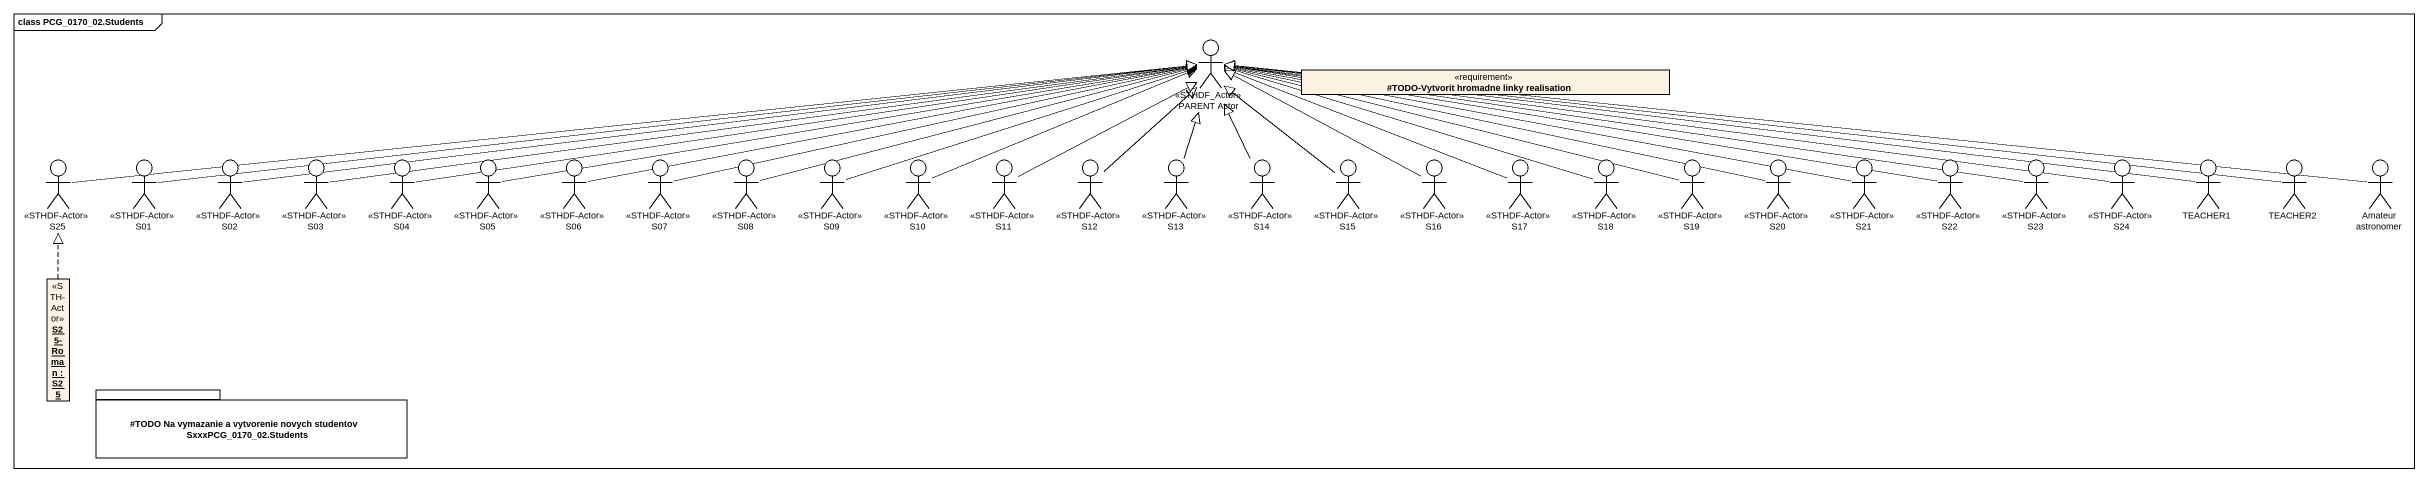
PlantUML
@startuml
mainframe class PCG_0170_02.Students
allowmixing
hide circle
hide empty members
actor "PARENT Actor" as PARENT_Actor <<STHDF_Actor>>
class "#TODO-Vytvorit hromadne linky realisation" as TODO_Vytvorit_hromadne <<requirement>>
actor S25 <<STHDF-Actor>>
actor S01 <<STHDF-Actor>>
actor S02 <<STHDF-Actor>>
actor S03 <<STHDF-Actor>>
actor S04 <<STHDF-Actor>>
actor S05 <<STHDF-Actor>>
actor S06 <<STHDF-Actor>>
actor S07 <<STHDF-Actor>>
actor S08 <<STHDF-Actor>>
actor S09 <<STHDF-Actor>>
actor S10 <<STHDF-Actor>>
actor S11 <<STHDF-Actor>>
actor S12 <<STHDF-Actor>>
actor S13 <<STHDF-Actor>>
actor S14 <<STHDF-Actor>>
actor S15 <<STHDF-Actor>>
actor S16 <<STHDF-Actor>>
actor S17 <<STHDF-Actor>>
actor S18 <<STHDF-Actor>>
actor S19 <<STHDF-Actor>>
actor S20 <<STHDF-Actor>>
actor S21 <<STHDF-Actor>>
actor S22 <<STHDF-Actor>>
actor S23 <<STHDF-Actor>>
actor S24 <<STHDF-Actor>>
actor TEACHER1
actor TEACHER2
actor "Amateur astronomer" as Amateur_astronomer
object "S25-Roman : S25" as S25_Roman <<STH-Actor>>
package "#TODO Na vymazanie a vytvorenie novych studentov SxxxPCG_0170_02.Students" as TODO_Na_vymazanie_a {
}
S25 -right-|> PARENT_Actor
S01 -right-|> PARENT_Actor
S02 -right-|> PARENT_Actor
S03 -right-|> PARENT_Actor
S04 -right-|> PARENT_Actor
S05 -right-|> PARENT_Actor
S06 -right-|> PARENT_Actor
S07 -right-|> PARENT_Actor
S08 -right-|> PARENT_Actor
S09 -right-|> PARENT_Actor
S10 -right-|> PARENT_Actor
S11 -right-|> PARENT_Actor
S12 -up-|> PARENT_Actor
S13 -up-|> PARENT_Actor
S14 -up-|> PARENT_Actor
S15 -up-|> PARENT_Actor
S16 -left-|> PARENT_Actor
S17 -left-|> PARENT_Actor
S18 -left-|> PARENT_Actor
S19 -left-|> PARENT_Actor
S20 -left-|> PARENT_Actor
S21 -left-|> PARENT_Actor
S22 -left-|> PARENT_Actor
S23 -left-|> PARENT_Actor
S24 -left-|> PARENT_Actor
TEACHER1 -left-|> PARENT_Actor
TEACHER2 -left-|> PARENT_Actor
Amateur_astronomer -left-|> PARENT_Actor
S25_Roman .up.|> S25
@enduml
